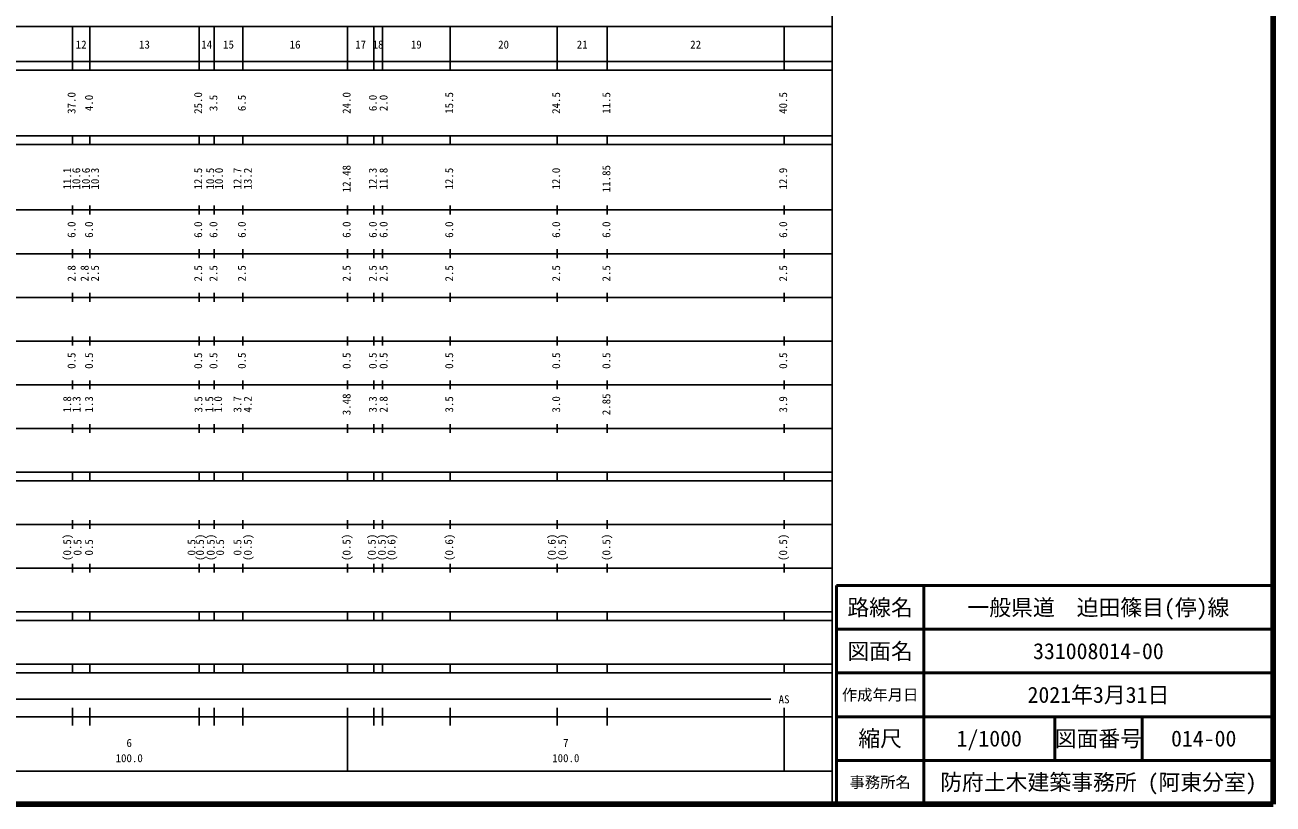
# Model space of a CAD drawing. Units: millimetres on the paper, enlarged 1000 times. Extents: x 40000 to 680000, y 20000 to 380000.
# Drawn here: x 394125 to 680000, y 20000 to 198357 of the extents above; entities that cross this region are included whole.
import ezdxf
from ezdxf.enums import TextEntityAlignment as Align

# ---------------------------------------------------------------- set-up
doc = ezdxf.new("R2010")
doc.units = ezdxf.units.MM
doc.header["$LTSCALE"] = 1000
for name, color, linetype, lineweight in [('M-TTL', 2, 'Continuous', 140), ('M-TTL-BAND', 7, 'Continuous', 25), ('M-TTL-FRAM', 2, 'Continuous', 50), ('M-TTL-LINE', 7, 'Continuous', 50)]:
    doc.layers.add(name, color=color, linetype=linetype, lineweight=lineweight)
doc.layers.add('M-TTL-TXT', color=7, linetype='Continuous')
doc.styles.add('ＭＳ ゴシック', font='')
doc.styles.get('ＭＳ ゴシック').set_extended_font_data('MS Gothic')

msp = doc.modelspace()

# ---------------------------------------------------------------- linework, layer by layer
at = {"layer": 'M-TTL'}
for p, q in [((680000, 20000), (680000, 380000)), ((40000, 20000), (680000, 20000))]:
    msp.add_line(p, q, dxfattribs=at)
at = {"layer": 'M-TTL-BAND'}
for p, q in [((579000, 20000), (579000, 370000)), ((68000, 198000), (579000, 198000)), ((405000, 188000), (405000, 198000)), ((409000, 188000), (409000, 198000)), ((434000, 188000), (434000, 198000)), ((437500, 188000), (437500, 198000)), ((444000, 188000), (444000, 198000)), ((468000, 188000), (468000, 198000)), ((474000, 188000), (474000, 198000)), ((476000, 188000), (476000, 198000)), ((491500, 188000), (491500, 198000)), ((516000, 188000), (516000, 198000)), ((527500, 188000), (527500, 198000)), ((568000, 188000), (568000, 198000)), ((40000, 190000), (579000, 190000)), ((40000, 188000), (579000, 188000)), ((40000, 173000), (579000, 173000)), ((405000, 171000), (405000, 173000)), ((409000, 171000), (409000, 173000)), ((434000, 171000), (434000, 173000)), ((437500, 171000), (437500, 173000)), ((444000, 171000), (444000, 173000)), ((468000, 171000), (468000, 173000)), ((474000, 171000), (474000, 173000)), ((476000, 171000), (476000, 173000)), ((491500, 171000), (491500, 173000)), ((516000, 171000), (516000, 173000)), ((527500, 171000), (527500, 173000)), ((568000, 171000), (568000, 173000)), ((40000, 171000), (579000, 171000)), ((40000, 156000), (579000, 156000)), ((405000, 155000), (405000, 157000)), ((409000, 155000), (409000, 157000)), ((434000, 155000), (434000, 157000)), ((437500, 155000), (437500, 157000)), ((444000, 155000), (444000, 157000)), ((468000, 155000), (468000, 157000)), ((474000, 155000), (474000, 157000)), ((476000, 155000), (476000, 157000)), ((491500, 155000), (491500, 157000)), ((516000, 155000), (516000, 157000)), ((527500, 155000), (527500, 157000)), ((568000, 155000), (568000, 157000)), ((46000, 146000), (579000, 146000)), ((405000, 145000), (405000, 147000)), ((409000, 145000), (409000, 147000)), ((434000, 145000), (434000, 147000)), ((437500, 145000), (437500, 147000)), ((444000, 145000), (444000, 147000)), ((468000, 145000), (468000, 147000)), ((474000, 145000), (474000, 147000)), ((476000, 145000), (476000, 147000)), ((491500, 145000), (491500, 147000)), ((516000, 145000), (516000, 147000)), ((527500, 145000), (527500, 147000)), ((568000, 145000), (568000, 147000)), ((52000, 136000), (579000, 136000)), ((405000, 135000), (405000, 137000)), ((409000, 135000), (409000, 137000)), ((434000, 135000), (434000, 137000)), ((437500, 135000), (437500, 137000)), ((444000, 135000), (444000, 137000)), ((468000, 135000), (468000, 137000)), ((474000, 135000), (474000, 137000)), ((476000, 135000), (476000, 137000)), ((491500, 135000), (491500, 137000)), ((516000, 135000), (516000, 137000)), ((527500, 135000), (527500, 137000)), ((568000, 135000), (568000, 137000)), ((46000, 126000), (579000, 126000)), ((405000, 125000), (405000, 127000)), ((409000, 125000), (409000, 127000)), ((434000, 125000), (434000, 127000)), ((437500, 125000), (437500, 127000)), ((444000, 125000), (444000, 127000)), ((468000, 125000), (468000, 127000)), ((474000, 125000), (474000, 127000)), ((476000, 125000), (476000, 127000)), ((491500, 125000), (491500, 127000)), ((516000, 125000), (516000, 127000)), ((527500, 125000), (527500, 127000)), ((568000, 125000), (568000, 127000)), ((52000, 116000), (579000, 116000)), ((405000, 115000), (405000, 117000)), ((409000, 115000), (409000, 117000)), ((434000, 115000), (434000, 117000)), ((437500, 115000), (437500, 117000)), ((444000, 115000), (444000, 117000)), ((468000, 115000), (468000, 117000)), ((474000, 115000), (474000, 117000)), ((476000, 115000), (476000, 117000)), ((491500, 115000), (491500, 117000)), ((516000, 115000), (516000, 117000)), ((527500, 115000), (527500, 117000)), ((568000, 115000), (568000, 117000)), ((46000, 106000), (579000, 106000)), ((405000, 105000), (405000, 107000)), ((409000, 105000), (409000, 107000)), ((434000, 105000), (434000, 107000)), ((437500, 105000), (437500, 107000)), ((444000, 105000), (444000, 107000)), ((468000, 105000), (468000, 107000)), ((474000, 105000), (474000, 107000)), ((476000, 105000), (476000, 107000)), ((491500, 105000), (491500, 107000)), ((516000, 105000), (516000, 107000)), ((527500, 105000), (527500, 107000)), ((568000, 105000), (568000, 107000)), ((40000, 96000), (579000, 96000)), ((405000, 94000), (405000, 96000)), ((409000, 94000), (409000, 96000)), ((434000, 94000), (434000, 96000)), ((437500, 94000), (437500, 96000)), ((444000, 94000), (444000, 96000)), ((468000, 94000), (468000, 96000)), ((474000, 94000), (474000, 96000)), ((476000, 94000), (476000, 96000)), ((491500, 94000), (491500, 96000)), ((516000, 94000), (516000, 96000)), ((527500, 94000), (527500, 96000)), ((568000, 94000), (568000, 96000)), ((40000, 94000), (579000, 94000)), ((49000, 84000), (579000, 84000)), ((405000, 83000), (405000, 85000)), ((409000, 83000), (409000, 85000)), ((434000, 83000), (434000, 85000)), ((437500, 83000), (437500, 85000)), ((444000, 83000), (444000, 85000)), ((468000, 83000), (468000, 85000)), ((474000, 83000), (474000, 85000)), ((476000, 83000), (476000, 85000)), ((491500, 83000), (491500, 85000)), ((516000, 83000), (516000, 85000)), ((527500, 83000), (527500, 85000)), ((568000, 83000), (568000, 85000)), ((405000, 73000), (405000, 75000)), ((409000, 73000), (409000, 75000)), ((434000, 73000), (434000, 75000)), ((437500, 73000), (437500, 75000)), ((444000, 73000), (444000, 75000)), ((468000, 73000), (468000, 75000)), ((474000, 73000), (474000, 75000)), ((476000, 73000), (476000, 75000)), ((491500, 73000), (491500, 75000)), ((516000, 73000), (516000, 75000)), ((527500, 73000), (527500, 75000)), ((568000, 73000), (568000, 75000)), ((40000, 74000), (579000, 74000)), ((40000, 64000), (579000, 64000)), ((405000, 62000), (405000, 64000)), ((409000, 62000), (409000, 64000)), ((434000, 62000), (434000, 64000)), ((437500, 62000), (437500, 64000)), ((444000, 62000), (444000, 64000)), ((468000, 62000), (468000, 64000)), ((474000, 62000), (474000, 64000)), ((476000, 62000), (476000, 64000)), ((491500, 62000), (491500, 64000)), ((516000, 62000), (516000, 64000)), ((527500, 62000), (527500, 64000)), ((568000, 62000), (568000, 64000)), ((40000, 62000), (579000, 62000)), ((40000, 52000), (579000, 52000)), ((405000, 50000), (405000, 52000)), ((409000, 50000), (409000, 52000)), ((434000, 50000), (434000, 52000)), ((437500, 50000), (437500, 52000)), ((444000, 50000), (444000, 52000)), ((468000, 50000), (468000, 52000)), ((474000, 50000), (474000, 52000)), ((476000, 50000), (476000, 52000)), ((491500, 50000), (491500, 52000)), ((516000, 50000), (516000, 52000)), ((527500, 50000), (527500, 52000)), ((568000, 50000), (568000, 52000)), ((40000, 50000), (579000, 50000)), ((71000, 44000), (565000, 44000)), ((405000, 38000), (405000, 42000)), ((409000, 38000), (409000, 42000)), ((434000, 38000), (434000, 42000)), ((437500, 38000), (437500, 42000)), ((444000, 38000), (444000, 42000)), ((468000, 27500), (468000, 42000)), ((474000, 38000), (474000, 42000)), ((476000, 38000), (476000, 42000)), ((491500, 38000), (491500, 42000)), ((516000, 38000), (516000, 42000)), ((527500, 38000), (527500, 42000)), ((568000, 27500), (568000, 42000)), ((40000, 40000), (579000, 40000)), ((68000, 27500), (579000, 27500))]:
    msp.add_line(p, q, dxfattribs=at)
at = {"layer": 'M-TTL-FRAM'}
for p, q in [((680000, 70000), (580000, 70000)), ((580000, 70000), (580000, 20000))]:
    msp.add_line(p, q, dxfattribs=at)
at = {"layer": 'M-TTL-LINE'}
for p, q in [((600000, 70000), (600000, 20000)), ((680000, 60000), (580000, 60000)), ((680000, 50000), (580000, 50000)), ((680000, 40000), (580000, 40000)), ((630000, 40000), (630000, 30000)), ((650000, 40000), (650000, 30000)), ((680000, 30000), (580000, 30000))]:
    msp.add_line(p, q, dxfattribs=at)

# ---------------------------------------------------------------- texts
at = {"layer": 'M-TTL-BAND', "style": 'ＭＳ ゴシック'}
for s, p in [('12', (407000, 192405)), ('13', (421500, 192405)), ('14', (435750, 192405)), ('15', (440750, 192405)), ('16', (456000, 192405)), ('17', (471000, 192405)), ('18', (475000, 192405)), ('19', (483750, 192405)), ('20', (503750, 192405)), ('21', (521750, 192405)), ('22', (547750, 192405)), ('AS', (568000, 42500)), ('6', (418000, 32523)), ('7', (518000, 32523)), ('100.0', (418000, 29033)), ('100.0', (518000, 29033))]:
    msp.add_text(s, height=1833, dxfattribs=at).set_placement(p, align=Align.BOTTOM_CENTER)
for s, p in [('37.0', (406251, 180500)), ('4.0', (410251, 180500)), ('25.0', (435251, 180500)), ('3.5', (438751, 180500)), ('6.5', (445251, 180500)), ('24.0', (469251, 180500)), ('6.0', (475251, 180500)), ('2.0', (477723, 180500)), ('15.5', (492751, 180500)), ('24.5', (517251, 180500)), ('11.5', (528751, 180500)), ('40.5', (569251, 180500)), ('12.48', (469251, 163174)), ('11.85', (528751, 163174)), ('11.1', (405251, 163174)), ('10.6', (407337, 163174)), ('10.6', (409548, 163174)), ('10.3', (411621, 163174)), ('12.5', (435251, 163174)), ('10.5', (438003, 163174)), ('10.0', (440015, 163174)), ('12.7', (444251, 163174)), ('13.2', (446621, 163174)), ('12.3', (475251, 163174)), ('11.8', (477723, 163174)), ('12.5', (492751, 163174)), ('12.0', (517251, 163174)), ('12.9', (569251, 163174)), ('6.0', (406251, 151500)), ('6.0', (410251, 151500)), ('6.0', (435251, 151500)), ('6.0', (438751, 151500)), ('6.0', (445251, 151500)), ('6.0', (469251, 151500)), ('6.0', (475251, 151500)), ('6.0', (477723, 151500)), ('6.0', (492751, 151500)), ('6.0', (517251, 151500)), ('6.0', (528751, 151500)), ('6.0', (569251, 151500)), ('2.8', (406251, 141500)), ('2.8', (409251, 141500)), ('2.5', (411621, 141500)), ('2.5', (435251, 141500)), ('2.5', (438751, 141500)), ('2.5', (445251, 141500)), ('2.5', (469251, 141500)), ('2.5', (475251, 141500)), ('2.5', (477723, 141500)), ('2.5', (492751, 141500)), ('2.5', (517251, 141500)), ('2.5', (528751, 141500)), ('2.5', (569251, 141500)), ('0.5', (406251, 121500)), ('0.5', (410251, 121500)), ('0.5', (435251, 121500)), ('0.5', (438751, 121500)), ('0.5', (445251, 121500)), ('0.5', (469251, 121500)), ('0.5', (475251, 121500)), ('0.5', (477723, 121500)), ('0.5', (492751, 121500)), ('0.5', (517251, 121500)), ('0.5', (528751, 121500)), ('0.5', (569251, 121500)), ('1.8', (405251, 111500)), ('1.3', (407405, 111500)), ('1.3', (410251, 111500)), ('3.5', (435318, 111500)), ('1.5', (437806, 111500)), ('1.0', (439822, 111500)), ('3.7', (444251, 111500)), ('4.2', (446621, 111500)), ('3.48', (469251, 111500)), ('3.3', (475251, 111500)), ('2.8', (477723, 111500)), ('3.5', (492751, 111500)), ('3.0', (517251, 111500)), ('2.85', (528751, 111500)), ('3.9', (569251, 111500)), ('(0.5)', (405251, 78764)), ('0.5', (407621, 78764)), ('0.5', (410251, 78764)), ('0.5', (433720, 78764)), ('(0.5)', (435674, 78764)), ('(0.5)', (438117, 78764)), ('0.5', (440280, 78764)), ('0.5', (444251, 78764)), ('(0.5)', (446621, 78764)), ('(0.5)', (469251, 78764)), ('(0.5)', (475019, 78764)), ('(0.5)', (477311, 78764)), ('(0.6)', (479542, 78764)), ('(0.6)', (492751, 78764)), ('(0.6)', (516251, 78764)), ('(0.5)', (518621, 78764)), ('(0.5)', (528751, 78764)), ('(0.5)', (569252, 78764))]:
    msp.add_text(s, height=1833, rotation=90, dxfattribs=at).set_placement(p, align=Align.BOTTOM_CENTER)
at = {"layer": 'M-TTL-TXT', "style": 'ＭＳ ゴシック'}
for s, height, p in [('路線名', 3666, (590000, 65000)), ('路線名', 3666, (590000, 65000)), ('一般県道\u3000迫田篠目(停)線', 3666, (640000, 65000)), ('図面名', 3666, (590000, 55000)), ('図面名', 3666, (590000, 55000)), ('331008014-00', 3666, (640000, 55000)), ('作成年月日', 2566, (590000, 45000)), ('作成年月日', 2566, (590000, 45000)), ('2021年3月31日', 3666, (640000, 45000)), ('縮尺', 3666, (590000, 35000)), ('縮尺', 3666, (590000, 35000)), ('図面番号', 3666, (640000, 35000)), ('図面番号', 3666, (640000, 35000)), ('1/1000', 3666, (615000, 35000)), ('014-00', 3666, (664125, 35000)), ('事務所名', 2566, (590000, 25000)), ('事務所名', 2566, (590000, 25000)), ('防府土木建築事務所 (阿東分室)', 3666, (640000, 25000))]:
    msp.add_text(s, height=height, dxfattribs=at).set_placement(p, align=Align.MIDDLE_CENTER)

doc.saveas('drawing.dxf')
